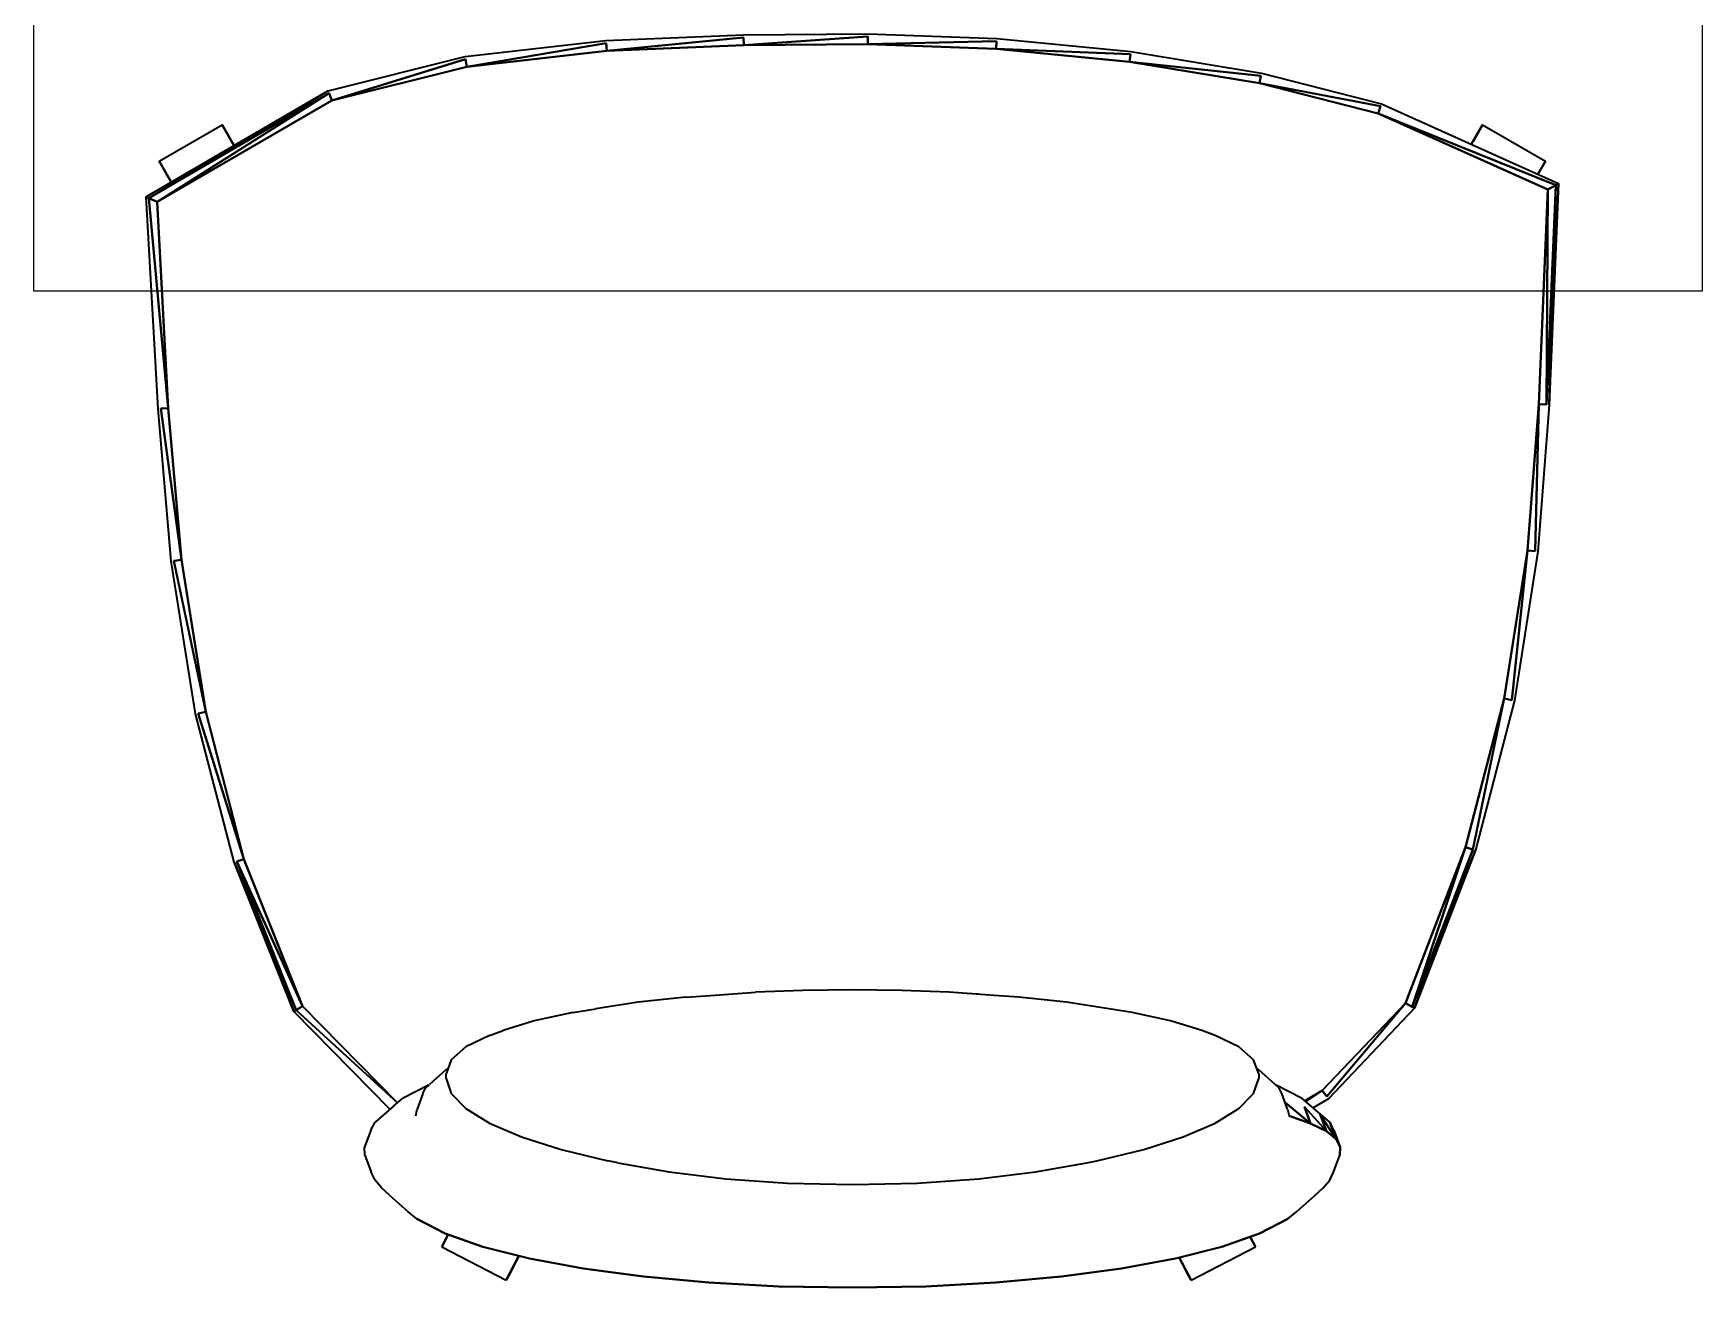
# Model space of a CAD drawing. Header units: millimetres. Extents: x 233224 to 234067, y -13631 to -11613.
# Drawn here: x 233502.9 to 233567.9, y -13256.7 to -13207.9 of the extents above; entities that cross this region are included whole.
import ezdxf

# ---------------------------------------------------------------- set-up
doc = ezdxf.new("R2010")
doc.units = ezdxf.units.MM
doc.header["$MEASUREMENT"] = 0
doc.layers.add('A_FLOR_PATT', color=7, linetype='Continuous')
doc.layers.add('Doseme - BA', color=7, linetype='Continuous')
doc.layers.add('A_FLOR_PATT_Pen_No__7', color=7, linetype='Continuous', lineweight=35)
doc.layers.add('Doseme - BA_Pen_No__41', color=7, linetype='Continuous', lineweight=25)

# ---------------------------------------------------------------- blocks, each defined once
blk = doc.blocks.new('Slab_126', base_point=(229130.69, -9676.81))
at = {"layer": 'Doseme - BA_Pen_No__41', "linetype": 'Continuous', "flags": 128}
blk.add_lwpolyline([(229130.69, -9676.81), (229130.69, -9026.81), (228480.69, -9026.81), (228480.69, -9676.81)], close=True, dxfattribs=at)
blk = doc.blocks.new('Chair - Sirt yuvarlak Kolsuz2')
at = {"layer": 'A_FLOR_PATT_Pen_No__7', "linetype": 'Continuous'}
for p, q in [((-56.25, 215.39), (-81.76, 213.03)), ((-81.76, 213.03), (-56.25, 215.39)), ((-29.04, 216.84), (-56.25, 215.39)), ((-56.25, 215.39), (-29.04, 216.84)), ((-56.25, 215.39), (-56.24, 215.39)), ((-56.24, 215.39), (-56.25, 215.39)), ((-0.39, 217.33), (-29.04, 216.84)), ((-29.04, 216.84), (-0.39, 217.33)), ((-29.04, 216.84), (-29.04, 216.84)), ((-29.04, 216.84), (-29.04, 216.84)), ((28.25, 216.84), (-0.39, 217.33)), ((-0.39, 217.33), (-0.37, 217.33)), ((-0.37, 217.33), (-0.39, 217.33)), ((-0.39, 217.33), (28.25, 216.84)), ((55.48, 215.39), (28.25, 216.84)), ((28.25, 216.84), (55.48, 215.39)), ((80.99, 213.03), (55.48, 215.39)), ((55.48, 215.39), (80.99, 213.03)), ((-160.24, 201.42), (-135.18, 214.46)), ((-135.18, 214.46), (-133.31, 210.88)), ((-130.23, 204.94), (-135.18, 214.46)), ((-133.31, 210.88), (-135.18, 214.46)), ((-135.18, 214.46), (-130.23, 204.94)), ((-133.31, 210.88), (-130.22, 204.94)), ((-130.22, 204.94), (-133.31, 210.88)), ((-105.19, 209.89), (-126.15, 205.97)), ((-126.15, 205.97), (-105.19, 209.89)), ((-81.76, 213.03), (-105.19, 209.89)), ((-105.19, 209.89), (-81.76, 213.03)), ((-81.76, 213.03), (-81.76, 213.03)), ((-81.76, 213.03), (-81.76, 213.03)), ((104.42, 209.89), (80.99, 213.03)), ((80.99, 213.03), (104.42, 209.89)), ((125.38, 205.97), (104.42, 209.89)), ((104.42, 209.89), (125.38, 205.97)), ((131.52, 214.46), (126.88, 205.59)), ((126.88, 205.59), (131.52, 214.46)), ((127.49, 206.75), (128.28, 208.28)), ((128.28, 208.28), (127.49, 206.75)), ((128, 207.72), (129.64, 210.88)), ((129.64, 210.88), (128, 207.72)), ((128.28, 208.28), (129.64, 210.88)), ((129.64, 210.88), (128.28, 208.28)), ((129.64, 210.88), (131.52, 214.46)), ((131.52, 214.46), (129.64, 210.88)), ((131.52, 214.46), (156.55, 201.42)), ((-126.15, 205.97), (-144.22, 201.4)), ((-144.22, 201.4), (-126.15, 205.97)), ((-131.22, 206.88), (-130.22, 204.94)), ((-130.92, 206.3), (-131.22, 206.88)), ((-130.22, 204.94), (-131.22, 206.88)), ((-131.22, 206.88), (-130.92, 206.3)), ((143.45, 201.4), (125.38, 205.97)), ((125.38, 205.97), (143.45, 201.4)), ((-158.95, 196.26), (-169.98, 190.6)), ((-169.98, 190.6), (-158.95, 196.26)), ((-160.24, 201.42), (-157.77, 196.67)), ((-157.77, 196.67), (-160.24, 201.42)), ((-144.22, 201.4), (-158.95, 196.26)), ((-158.95, 196.26), (-144.22, 201.4)), ((158.18, 196.26), (143.45, 201.4)), ((143.45, 201.4), (158.18, 196.26)), ((154.53, 197.53), (156.55, 201.42)), ((156.55, 201.42), (154.53, 197.53)), ((154.7, 197.82), (154.54, 197.53)), ((154.54, 197.53), (154.7, 197.82)), ((156.55, 201.42), (154.7, 197.82)), ((154.7, 197.82), (156.55, 201.42)), ((169.21, 190.6), (158.18, 196.26)), ((158.18, 196.26), (169.21, 190.6)), ((-169.98, 190.6), (-173.49, 187.66)), ((169.21, 190.6), (172.7, 187.66)), ((-180.48, 181.5), (-173.49, 187.66)), ((172.7, 187.66), (179.69, 181.5)), ((-183.7, 178.49), (-186.25, 175.45)), ((-180.48, 181.5), (-183.7, 178.49)), ((-49.6, 174.91), (-25.67, 176.61)), ((-25.67, 176.61), (-0.39, 177.2)), ((-0.39, 177.2), (24.9, 176.61)), ((24.9, 176.61), (48.83, 174.91)), ((179.69, 181.5), (182.93, 178.49)), ((182.93, 178.49), (185.48, 175.45)), ((-190.24, 165.74), (-187.75, 172.4)), ((-186.25, 175.45), (-187.75, 172.4)), ((-91.68, 168.71), (-71.69, 172.24)), ((-71.69, 172.24), (-49.6, 174.91)), ((48.83, 174.91), (70.92, 172.24)), ((70.92, 172.24), (90.91, 168.71)), ((185.48, 175.45), (186.98, 172.4)), ((186.98, 172.4), (189.47, 165.74)), ((-190.24, 165.74), (-190.35, 162.64)), ((-187.86, 155.99), (-190.35, 162.64)), ((-129.23, 158.64), (-113.81, 163.59)), ((-113.81, 163.59), (-95.64, 167.94)), ((-91.68, 168.71), (-95.64, 167.94)), ((90.91, 168.71), (94.87, 167.94)), ((94.87, 167.94), (113.05, 163.59)), ((113.05, 163.59), (128.46, 158.64)), ((189.58, 162.64), (185.48, 152.93)), ((185.48, 152.93), (189.58, 162.64)), ((189.58, 162.64), (187.09, 155.99)), ((187.09, 155.99), (189.58, 162.64)), ((187.95, 159.57), (189.58, 162.64)), ((189.58, 162.64), (187.95, 159.57)), ((189.58, 162.64), (189.47, 165.74)), ((189.47, 165.74), (189.58, 162.64)), ((-141.68, 153.27), (-129.23, 158.64)), ((128.46, 158.64), (140.91, 153.27)), ((184.21, 156.47), (175.66, 146.98)), ((175.66, 146.98), (184.21, 156.47)), ((178.04, 153.36), (184.21, 156.47)), ((184.21, 156.47), (178.04, 153.36)), ((187.95, 159.57), (181.77, 149.92)), ((181.77, 149.92), (187.95, 159.57)), ((184.21, 156.47), (181.77, 149.92)), ((181.77, 149.92), (184.21, 156.47)), ((184.21, 156.47), (187.95, 159.57)), ((187.95, 159.57), (184.21, 156.47)), ((187.95, 159.57), (185.48, 152.93)), ((185.48, 152.93), (187.95, 159.57)), ((-187.86, 155.99), (-186.25, 152.93)), ((-179.1, 146.64), (-186.25, 152.93)), ((-170.41, 150.48), (-170.41, 150.42)), ((-170.41, 150.42), (-169.89, 147.84)), ((-150.9, 147.59), (-141.68, 153.27)), ((140.91, 153.27), (150.13, 147.59)), ((178.04, 153.36), (168.17, 145.24)), ((168.17, 145.24), (178.04, 153.36)), ((169.12, 147.84), (169.64, 150.42)), ((169.64, 150.48), (178.04, 153.36)), ((178.04, 153.36), (169.64, 150.48)), ((169.64, 150.42), (169.64, 150.48)), ((178.04, 153.36), (175.66, 146.98)), ((175.66, 146.98), (178.04, 153.36)), ((185.48, 152.93), (178.33, 146.64)), ((187.09, 155.99), (185.48, 152.93)), ((-180.51, 147.88), (-217.92, 109.85)), ((-217.02, 109.29), (-177.5, 145.34)), ((-177.5, 145.34), (-217.02, 109.29)), ((-177.46, 145.31), (-214.44, 107.73)), ((-214.44, 107.73), (-177.46, 145.31)), ((-179.1, 146.64), (-175.5, 143.72)), ((-165.41, 138.54), (-175.5, 143.72)), ((-167.67, 141.75), (-169.89, 147.84)), ((-156.64, 141.77), (-150.9, 147.59)), ((150.13, 147.59), (155.88, 141.77)), ((174.73, 143.72), (164.64, 138.54)), ((169.12, 147.84), (166.9, 141.75)), ((178.33, 146.64), (174.73, 143.72)), ((182.59, 140.55), (175.76, 144.55)), ((175.76, 144.55), (182.59, 140.55)), ((176.2, 144.91), (182.59, 140.55)), ((182.59, 140.55), (176.2, 144.91)), ((185.03, 143.76), (179.04, 147.27)), ((218.51, 108.54), (185.03, 143.76)), ((-167.67, 141.75), (-166.63, 139.71)), ((-166.63, 139.71), (-165.07, 138.2)), ((-158.71, 132.47), (-165.07, 138.2)), ((-158.61, 135.96), (-156.64, 141.77)), ((155.88, 141.77), (157.85, 135.96)), ((164.29, 138.2), (157.93, 132.47)), ((165.86, 139.71), (164.29, 138.2)), ((166.9, 141.75), (165.86, 139.71)), ((184.4, 142.93), (182.59, 140.55)), ((182.59, 140.55), (184.4, 142.93)), ((214.98, 106.53), (182.59, 140.55)), ((182.59, 140.55), (214.98, 106.53)), ((184.4, 142.93), (214.98, 106.53)), ((214.98, 106.53), (184.4, 142.93)), ((-157.88, 132.04), (-158.71, 132.47)), ((-158.61, 135.96), (-158.61, 134.08)), ((-156.64, 128.58), (-158.61, 134.08)), ((157.85, 134.08), (155.88, 128.58)), ((157.93, 132.47), (157.12, 132.04)), ((157.85, 134.08), (157.85, 135.96)), ((-150.9, 123.62), (-156.64, 128.58)), ((-141.68, 119.2), (-150.9, 123.62)), ((150.13, 123.62), (140.91, 119.2)), ((155.88, 128.58), (150.13, 123.62)), ((-141.68, 119.2), (-136.41, 117.26)), ((-124.27, 113.5), (-136.41, 117.26)), ((135.64, 117.26), (123.51, 113.5)), ((140.91, 119.2), (135.64, 117.26)), ((-109.29, 110.26), (-124.27, 113.5)), ((123.51, 113.5), (108.52, 110.26)), ((-217.92, 109.85), (-241.1, 51.68)), ((-241.1, 51.68), (-217.92, 109.85)), ((-241.1, 51.68), (-217.02, 109.29)), ((-217.02, 109.29), (-241.1, 51.68)), ((-217.02, 109.29), (-240.13, 51.36)), ((-240.13, 51.36), (-217.02, 109.29)), ((-240.13, 51.36), (-214.44, 107.73)), ((-214.44, 107.73), (-240.13, 51.36)), ((-214.44, 107.73), (-237.3, 50.46)), ((-237.3, 50.46), (-214.44, 107.73)), ((-217.92, 109.85), (-217.02, 109.29)), ((-217.02, 109.29), (-217.92, 109.85)), ((-217.02, 109.29), (-214.44, 107.73)), ((-214.44, 107.73), (-217.02, 109.29)), ((-109.29, 110.26), (-100.23, 108.72)), ((-83.78, 106.23), (-100.23, 108.72)), ((-65.26, 104.24), (-83.78, 106.23)), ((-65.26, 104.24), (-55.62, 103.52)), ((64.49, 104.24), (54.85, 103.52)), ((83.01, 106.23), (64.49, 104.24)), ((99.47, 108.72), (83.01, 106.23)), ((108.52, 110.26), (99.47, 108.72)), ((214.98, 106.53), (217.6, 108.02)), ((217.6, 108.02), (214.98, 106.53)), ((238.41, 45.77), (214.98, 106.53)), ((214.98, 106.53), (238.41, 45.77)), ((217.6, 108.02), (218.51, 108.54)), ((218.51, 108.54), (217.6, 108.02)), ((241.24, 46.7), (217.6, 108.02)), ((217.6, 108.02), (238.41, 45.77)), ((238.41, 45.77), (217.6, 108.02)), ((217.6, 108.02), (241.24, 46.7)), ((242.23, 47.02), (218.51, 108.54)), ((218.51, 108.54), (241.24, 46.7)), ((241.24, 46.7), (218.51, 108.54)), ((218.51, 108.54), (242.23, 47.02)), ((-55.62, 103.52), (-45, 102.77)), ((-45, 102.77), (-38.12, 102.32)), ((-19.69, 101.59), (-38.12, 102.32)), ((-0.39, 101.34), (-19.69, 101.59)), ((18.93, 101.59), (-0.39, 101.34)), ((37.35, 102.32), (18.93, 101.59)), ((54.85, 103.52), (37.35, 102.32)), ((44.23, 102.77), (37.35, 102.32)), ((48.63, 103.09), (44.23, 102.77)), ((-241.1, 51.68), (-256.13, -6.07)), ((-255.12, -6.27), (-237.3, 50.46)), ((-237.3, 50.46), (-255.12, -6.27)), ((-237.3, 50.46), (-252.19, -6.88)), ((-252.19, -6.88), (-237.3, 50.46)), ((-240.13, 51.36), (-237.3, 50.46)), ((-237.3, 50.46), (-240.13, 51.36)), ((241.24, 46.7), (238.41, 45.77)), ((238.41, 45.77), (241.24, 46.7)), ((253.46, -12.06), (238.41, 45.77)), ((238.41, 45.77), (253.46, -12.06)), ((241.24, 46.7), (253.46, -12.06)), ((253.46, -12.06), (241.24, 46.7)), ((257.4, -11.27), (242.23, 47.02)), ((-256.13, -6.07), (-265.66, -65.56)), ((-255.12, -6.27), (-252.19, -6.88)), ((-252.19, -6.88), (-255.12, -6.27)), ((-264.62, -65.69), (-252.19, -6.88)), ((-252.19, -6.88), (-264.62, -65.69)), ((-252.19, -6.88), (-261.68, -66.03)), ((-261.68, -66.03), (-252.19, -6.88)), ((256.36, -11.47), (253.46, -12.06)), ((253.46, -12.06), (256.36, -11.47)), ((262.49, -69.77), (253.46, -12.06)), ((253.46, -12.06), (262.49, -69.77)), ((256.36, -11.47), (262.49, -69.77)), ((262.49, -69.77), (256.36, -11.47)), ((266.48, -69.31), (257.4, -11.27)), ((-265.66, -65.56), (-270.76, -124.95)), ((-269.71, -125), (-261.68, -66.03)), ((-261.68, -66.03), (-269.71, -125)), ((-261.68, -66.03), (-266.75, -125.16)), ((-266.75, -125.16), (-261.68, -66.03)), ((-264.62, -65.69), (-261.68, -66.03)), ((-261.68, -66.03), (-264.62, -65.69)), ((265.44, -69.42), (262.49, -69.77)), ((262.49, -69.77), (265.44, -69.42)), ((266.93, -126.67), (262.49, -69.77)), ((262.49, -69.77), (266.93, -126.67)), ((265.44, -69.42), (266.93, -126.67)), ((266.93, -126.67), (265.44, -69.42)), ((270.91, -126.49), (266.48, -69.31)), ((-270.76, -124.95), (-275.42, -207.49)), ((-274.31, -206.96), (-266.75, -125.16)), ((-266.75, -125.16), (-274.31, -206.96)), ((-266.75, -125.16), (-271.16, -205.5)), ((-271.16, -205.5), (-266.75, -125.16)), ((-269.71, -125), (-266.75, -125.16)), ((-266.75, -125.16), (-269.71, -125)), ((269.87, -126.54), (266.93, -126.67)), ((266.93, -126.67), (269.87, -126.54)), ((270.39, -210.25), (266.93, -126.67)), ((266.93, -126.67), (270.39, -210.25)), ((273.5, -212.04), (269.87, -126.54)), ((269.87, -126.54), (270.39, -210.25)), ((270.39, -210.25), (269.87, -126.54)), ((269.87, -126.54), (273.5, -212.04)), ((274.58, -212.65), (270.91, -126.49)), ((270.91, -126.49), (273.5, -212.04)), ((273.5, -212.04), (270.91, -126.49)), ((270.91, -126.49), (274.58, -212.65)), ((-275.42, -207.49), (-274.31, -206.96)), ((-274.31, -206.96), (-275.42, -207.49)), ((-275.42, -207.49), (-204.45, -248.73)), ((-204.45, -248.73), (-275.42, -207.49)), ((-274.31, -206.96), (-271.16, -205.5)), ((-271.16, -205.5), (-274.31, -206.96)), ((-274.31, -206.96), (-204.09, -247.76)), ((-204.45, -248.73), (-274.31, -206.96)), ((-204.09, -247.76), (-274.31, -206.96)), ((-274.31, -206.96), (-204.45, -248.73)), ((-271.16, -205.5), (-203.07, -244.95)), ((-204.09, -247.76), (-271.16, -205.5)), ((-203.07, -244.95), (-271.16, -205.5)), ((-271.16, -205.5), (-204.09, -247.76)), ((-268.49, -218.19), (-265.6, -213.19)), ((-265.6, -213.19), (-268.49, -218.19)), ((-265.6, -213.19), (-268.49, -218.19)), ((-268.49, -218.19), (-265.6, -213.19)), ((-266.15, -214.14), (-267.14, -215.86)), ((-267.14, -215.86), (-266.15, -214.14)), ((-266.17, -214.2), (-267.14, -215.86)), ((-267.14, -215.86), (-266.17, -214.2)), ((-266.18, -214.21), (-267.14, -215.86)), ((-267.14, -215.86), (-266.18, -214.21)), ((-265.6, -213.19), (-266.18, -214.21)), ((-266.18, -214.21), (-265.6, -213.19)), ((204.41, -239.88), (270.39, -210.25)), ((270.39, -210.25), (204.41, -239.88)), ((273.5, -212.04), (204.41, -239.88)), ((204.41, -239.88), (273.5, -212.04)), ((205.63, -243.7), (274.58, -212.65)), ((273.5, -212.04), (270.39, -210.25)), ((270.39, -210.25), (273.5, -212.04)), ((274.58, -212.65), (273.5, -212.04)), ((273.5, -212.04), (274.58, -212.65)), ((-268.49, -218.19), (-270.3, -221.34)), ((-270.3, -221.34), (-268.49, -218.19)), ((-267.14, -215.86), (-268.49, -218.19)), ((-268.49, -218.19), (-267.14, -215.86)), ((267.65, -218.19), (266.53, -216.27)), ((266.53, -216.27), (267.65, -218.19)), ((266.54, -216.27), (267.65, -218.19)), ((267.65, -218.19), (266.54, -216.27)), ((267.65, -218.19), (266.54, -216.27)), ((266.54, -216.27), (267.65, -218.19)), ((269.46, -221.34), (267.65, -218.19)), ((267.65, -218.19), (269.46, -221.34)), ((-270.3, -221.34), (-245.83, -235.47)), ((-242.66, -229.99), (-241.17, -227.39)), ((-241.17, -227.39), (-242.66, -229.99)), ((-242.66, -229.99), (-241.17, -227.39)), ((-241.17, -227.39), (-242.66, -229.99)), ((-241.71, -228.33), (-241.17, -227.39)), ((-241.17, -227.39), (-241.71, -228.33)), ((-241.71, -228.33), (-241.17, -227.39)), ((-241.17, -227.39), (-241.71, -228.33)), ((244.99, -235.47), (269.46, -221.34)), ((-243.23, -230.96), (-245.83, -235.47)), ((-245.83, -235.47), (-243.23, -230.96)), ((-245.83, -235.47), (-244.02, -232.32)), ((-244.02, -232.32), (-245.83, -235.47)), ((-244.02, -232.32), (-242.66, -229.99)), ((-242.66, -229.99), (-244.02, -232.32)), ((-242.66, -229.99), (-241.71, -228.33)), ((-241.71, -228.33), (-242.66, -229.99)), ((240.64, -227.93), (240.88, -228.33)), ((240.88, -228.33), (240.64, -227.93)), ((240.65, -227.93), (240.88, -228.33)), ((240.88, -228.33), (240.65, -227.93)), ((240.88, -228.33), (241.85, -229.99)), ((241.85, -229.99), (240.88, -228.33)), ((244.99, -235.47), (241.29, -229.04)), ((241.29, -229.04), (244.99, -235.47)), ((243.18, -232.32), (241.34, -229.12)), ((241.34, -229.12), (243.18, -232.32)), ((241.39, -229.21), (243.18, -232.32)), ((243.18, -232.32), (241.39, -229.21)), ((241.85, -229.99), (243.18, -232.32)), ((243.18, -232.32), (241.85, -229.99)), ((243.18, -232.32), (244.99, -235.47)), ((244.99, -235.47), (243.18, -232.32)), ((158.14, -251.67), (204.41, -239.88)), ((204.41, -239.88), (158.14, -251.67)), ((205.31, -242.71), (204.41, -239.88)), ((204.41, -239.88), (205.31, -242.71)), ((-204.09, -247.76), (-203.07, -244.95)), ((-203.07, -244.95), (-204.09, -247.76)), ((-203.07, -244.95), (-150.51, -258.1)), ((-151.01, -261.02), (-203.07, -244.95)), ((-150.51, -258.1), (-203.07, -244.95)), ((-203.07, -244.95), (-151.01, -261.02)), ((205.31, -242.71), (158.14, -251.67)), ((158.14, -251.67), (205.31, -242.71)), ((158.93, -255.61), (205.63, -243.7)), ((-204.45, -248.73), (-151.19, -262.04)), ((107.52, -260.03), (158.14, -251.67)), ((158.14, -251.67), (107.52, -260.03)), ((158.73, -254.59), (158.14, -251.67)), ((158.14, -251.67), (158.73, -254.59)), ((-151.01, -261.02), (-150.51, -258.1)), ((-150.51, -258.1), (-151.01, -261.02)), ((-150.51, -258.1), (-96.05, -264.35)), ((-96.27, -267.31), (-150.51, -258.1)), ((-96.05, -264.35), (-150.51, -258.1)), ((-150.51, -258.1), (-96.27, -267.31)), ((158.73, -254.59), (107.52, -260.03)), ((107.52, -260.03), (158.73, -254.59)), ((108.04, -264.01), (158.93, -255.61)), ((-151.19, -262.04), (-96.34, -268.36)), ((-96.27, -267.31), (-96.05, -264.35)), ((-96.05, -264.35), (-96.27, -267.31)), ((-96.05, -264.35), (-42.69, -266.57)), ((-42.74, -269.53), (-96.05, -264.35)), ((-42.69, -266.57), (-96.05, -264.35)), ((-96.05, -264.35), (-42.74, -269.53)), ((5.7, -266.88), (55.59, -265.14)), ((55.59, -265.14), (5.7, -266.88)), ((55.59, -265.14), (107.52, -260.03)), ((107.52, -260.03), (55.59, -265.14)), ((107.91, -262.97), (55.59, -265.14)), ((55.59, -265.14), (107.91, -262.97)), ((55.8, -268.11), (55.59, -265.14)), ((55.59, -265.14), (55.8, -268.11)), ((55.87, -269.13), (108.04, -264.01)), ((107.91, -262.97), (107.52, -260.03)), ((107.52, -260.03), (107.91, -262.97)), ((-96.34, -268.36), (-42.76, -270.57)), ((-42.76, -270.57), (5.7, -270.89)), ((-42.74, -269.53), (-42.69, -266.57)), ((-42.69, -266.57), (-42.74, -269.53)), ((-42.69, -266.57), (5.7, -266.88)), ((5.7, -269.85), (-42.69, -266.57)), ((5.7, -266.88), (-42.69, -266.57)), ((-42.69, -266.57), (5.7, -269.85)), ((5.7, -269.85), (5.7, -266.88)), ((5.7, -266.88), (5.7, -269.85)), ((55.8, -268.11), (5.7, -266.88)), ((5.7, -266.88), (55.8, -268.11)), ((5.7, -270.89), (55.87, -269.13))]:
    blk.add_line(p, q, dxfattribs=at)

msp = doc.modelspace()

# ---------------------------------------------------------------- block references
at = {"layer": 'A_FLOR_PATT', "linetype": 'Continuous', "xscale": -0.1, "yscale": 0.1, "zscale": 100, "rotation": 180}
msp.add_blockref('Chair - Sirt yuvarlak Kolsuz2', (233534.828, -13235.014), dxfattribs=at)
at = {"layer": 'Doseme - BA', "linetype": 'Continuous', "xscale": 0.1, "yscale": 0.1, "zscale": 0.1}
msp.add_blockref('Slab_126', (233567.898, -13217.925), dxfattribs=at)

doc.saveas('drawing.dxf')
